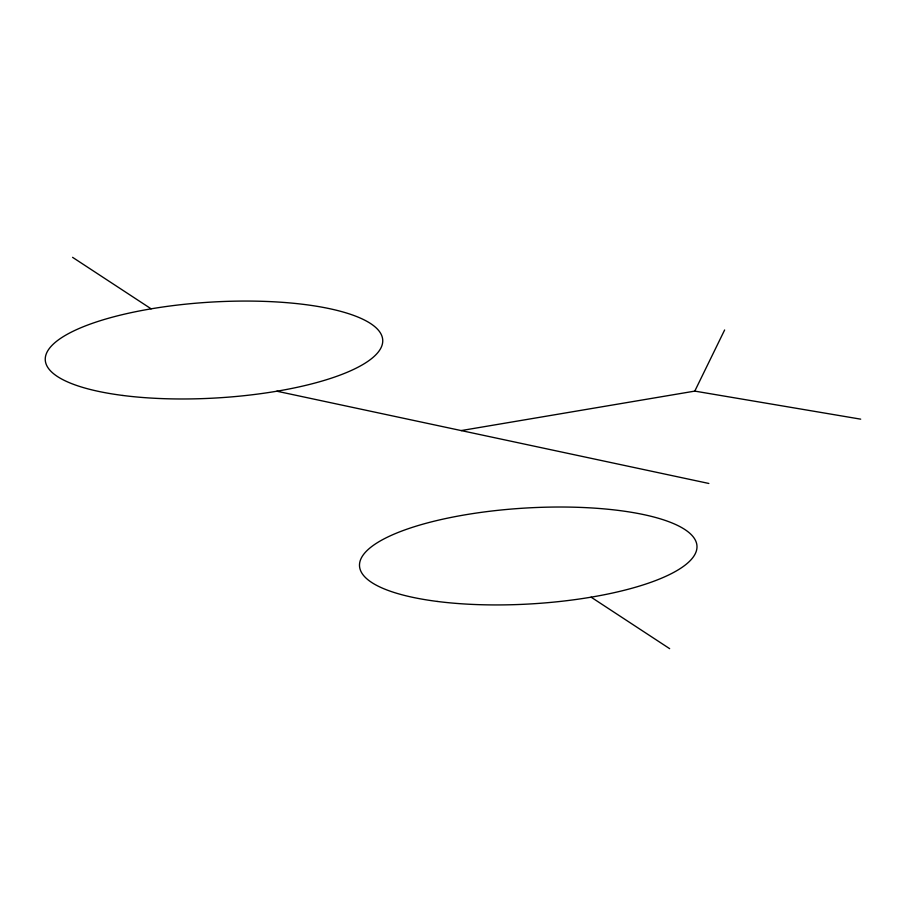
<?xml version="1.0" encoding="UTF-8"?>
<svg xmlns="http://www.w3.org/2000/svg" width="906" height="906" viewBox="0 0 906 906"><rect width="100%" height="100%" fill="white"/><g stroke="black" fill="none" stroke-linecap="round" stroke-linejoin="round"><path stroke-width="1.36" d="M461.177 430.577L694.789 391.109L724.63 329.977M694.789 391.109L860.7 419.161M276.851 391.211L708.843 483.464M72.582 257.338L151.143 308.833M591.097 597.167L669.659 648.662M122.888 395.469A169.026 48.007 -3.4 0 0 382.559 343.068A169.026 48.007 -3.4 0 0 136.546 311.528A169.026 48.007 -3.4 0 0 122.888 395.469M437.134 601.425A169.026 48.007 -3.4 0 0 696.805 549.025A169.026 48.007 -3.4 0 0 450.792 517.485A169.026 48.007 -3.4 0 0 437.134 601.425"/></g></svg>
